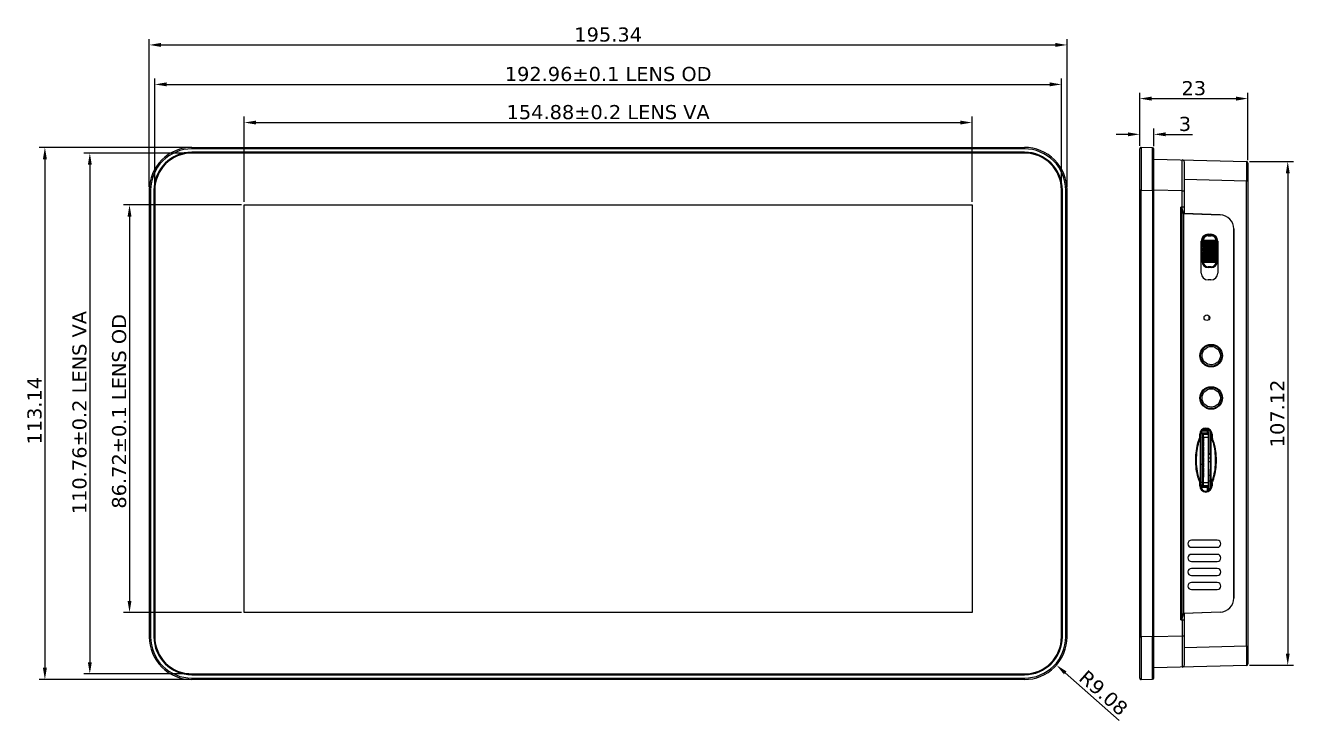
# Model space of a CAD drawing. Header units: millimetres. Extents: x 47 to 545, y 95 to 243.
# Drawn here: x 47.4 to 317.4, y 95.4 to 243.2 of the extents above; entities that cross this region are included whole.
import ezdxf

# ---------------------------------------------------------------- set-up
doc = ezdxf.new("R2010")
doc.units = ezdxf.units.MM
doc.header["$LTSCALE"] = 30.734
doc.header["$PDMODE"] = 3
doc.header["$PDSIZE"] = 0.3125
doc.layers.get('0').update_dxf_attribs({"linetype": 'CONTINUOUS'})
doc.layers.get('Defpoints').update_dxf_attribs({"linetype": 'CONTINUOUS'})
doc.layers.add('dim', color=6, linetype='CONTINUOUS', lineweight=9)
doc.styles.add('Verdana', font='verdana.ttf', dxfattribs={"height": 3})
doc.dimstyles.new('aaaaaaaa 3.0', dxfattribs={"dimtxt": 3, "dimasz": 2.5, "dimexe": 1.25, "dimexo": 0.625, "dimtad": 1, "dimzin": 9, "dimdsep": 46, "dimtxsty": 'Verdana', "dimcen": 0, "dimazin": 0, "dimtfac": 1, "dimtofl": 0, "dimtmove": 0, "dimatfit": 3, "dimfxl": 1, "dimlwd": 25, "dimlwe": 25, "dimarcsym": 0})

# ---------------------------------------------------------------- blocks, each defined once
blk = doc.blocks.new('*D11')
at = {"layer": 'Defpoints', "color": 0}
for p in [(267.95, 230.68), (74.99, 208.2), (267.95, 208.2)]:
    blk.add_point(p, dxfattribs=at)
at = {"layer": 'dim', "color": 0, "lineweight": 25}
for p, q in [((74.99, 208.82), (74.99, 231.93)), ((77.49, 230.68), (265.45, 230.68)), ((267.95, 208.83), (267.95, 231.93))]:
    blk.add_line(p, q, dxfattribs=at)
at = {"layer": 'dim', "color": 0}
for points in [[(77.49, 231.1), (77.49, 230.27), (74.99, 230.68)], [(265.45, 230.27), (265.45, 231.1), (267.95, 230.68)]]:
    blk.add_solid(points, dxfattribs=at)
at = {"layer": 'dim', "color": 0, "insert": (171.47, 232.87), "char_height": 3, "attachment_point": 5, "style": 'Verdana'}
blk.add_mtext('192.96%%p0.1 LENS OD', dxfattribs=at)
blk = doc.blocks.new('*D12')
at = {"layer": 'Defpoints', "color": 0}
for p in [(248.91, 222.57), (94.03, 205.08), (248.91, 205.08)]:
    blk.add_point(p, dxfattribs=at)
at = {"layer": 'dim', "color": 0, "lineweight": 25}
for p, q in [((94.03, 205.71), (94.03, 223.82)), ((96.53, 222.57), (246.41, 222.57)), ((248.91, 205.71), (248.91, 223.82))]:
    blk.add_line(p, q, dxfattribs=at)
at = {"layer": 'dim', "color": 0}
for points in [[(96.53, 222.98), (96.53, 222.15), (94.03, 222.57)], [(246.41, 222.15), (246.41, 222.98), (248.91, 222.57)]]:
    blk.add_solid(points, dxfattribs=at)
at = {"layer": 'dim', "color": 0, "insert": (171.47, 224.76), "char_height": 3, "attachment_point": 5, "style": 'Verdana'}
blk.add_mtext('154.88%%p0.2 LENS VA', dxfattribs=at)
blk = doc.blocks.new('*D19')
at = {"layer": 'Defpoints', "color": 0}
for p in [(94.03, 205.08), (69.61, 118.36), (94.03, 118.36)]:
    blk.add_point(p, dxfattribs=at)
at = {"layer": 'dim', "color": 0, "lineweight": 25}
for p, q in [((93.41, 205.08), (68.36, 205.08)), ((69.61, 202.58), (69.61, 120.86)), ((93.41, 118.36), (68.36, 118.36))]:
    blk.add_line(p, q, dxfattribs=at)
at = {"layer": 'dim', "color": 0}
for points in [[(70.03, 202.58), (69.2, 202.58), (69.61, 205.08)], [(69.2, 120.86), (70.03, 120.86), (69.61, 118.36)]]:
    blk.add_solid(points, dxfattribs=at)
at = {"layer": 'dim', "color": 0, "insert": (67.42, 161.16), "char_height": 3, "attachment_point": 5, "rotation": 90, "style": 'Verdana'}
blk.add_mtext('86.72%%p0.1 LENS OD', dxfattribs=at)
blk = doc.blocks.new('*D14')
at = {"layer": 'Defpoints', "color": 0}
for p in [(82.88, 217.27), (51.6, 104.13), (82.88, 104.13)]:
    blk.add_point(p, dxfattribs=at)
at = {"layer": 'dim', "color": 0, "lineweight": 25}
for p, q in [((82.25, 217.27), (50.35, 217.27)), ((51.6, 214.77), (51.6, 106.63)), ((82.25, 104.13), (50.35, 104.13))]:
    blk.add_line(p, q, dxfattribs=at)
at = {"layer": 'dim', "color": 0}
for points in [[(52.02, 214.77), (51.18, 214.77), (51.6, 217.27)], [(51.18, 106.63), (52.02, 106.63), (51.6, 104.13)]]:
    blk.add_solid(points, dxfattribs=at)
at = {"layer": 'dim', "color": 0, "insert": (49.41, 161.3), "char_height": 3, "attachment_point": 5, "rotation": 90, "style": 'Verdana'}
blk.add_mtext('113.14', dxfattribs=at)
blk = doc.blocks.new('*D15')
at = {"layer": 'Defpoints', "color": 0}
for p in [(82.87, 216.08), (61.16, 105.32), (82.87, 105.32)]:
    blk.add_point(p, dxfattribs=at)
at = {"layer": 'dim', "color": 0, "lineweight": 25}
for p, q in [((82.25, 216.08), (59.91, 216.08)), ((61.16, 213.58), (61.16, 107.82)), ((82.25, 105.32), (59.91, 105.32))]:
    blk.add_line(p, q, dxfattribs=at)
at = {"layer": 'dim', "color": 0}
for points in [[(61.58, 213.58), (60.75, 213.58), (61.16, 216.08)], [(60.75, 107.82), (61.58, 107.82), (61.16, 105.32)]]:
    blk.add_solid(points, dxfattribs=at)
at = {"layer": 'dim', "color": 0, "insert": (58.98, 160.89), "char_height": 3, "attachment_point": 5, "rotation": 90, "style": 'Verdana'}
blk.add_mtext('110.76%%p0.2 LENS VA', dxfattribs=at)
blk = doc.blocks.new('*D20')
at = {"layer": 'Defpoints', "color": 0}
for p in [(269.14, 239.07), (73.8, 208.2), (269.14, 208.2)]:
    blk.add_point(p, dxfattribs=at)
at = {"layer": 'dim', "color": 0, "lineweight": 25}
for p, q in [((73.8, 208.82), (73.8, 240.32)), ((269.14, 208.82), (269.14, 240.32)), ((76.3, 239.07), (266.64, 239.07))]:
    blk.add_line(p, q, dxfattribs=at)
at = {"layer": 'dim', "color": 0}
for points in [[(76.3, 239.49), (76.3, 238.66), (73.8, 239.07)], [(266.64, 238.66), (266.64, 239.49), (269.14, 239.07)]]:
    blk.add_solid(points, dxfattribs=at)
at = {"layer": 'dim', "color": 0, "insert": (171.47, 241.26), "char_height": 3, "attachment_point": 5, "style": 'Verdana'}
blk.add_mtext('195.34', dxfattribs=at)
blk = doc.blocks.new('*D21')
at = {"layer": 'Defpoints', "color": 0}
for p in [(307.61, 227.66), (284.61, 216.97), (307.61, 213.96)]:
    blk.add_point(p, dxfattribs=at)
at = {"layer": 'dim', "color": 0, "lineweight": 25}
for p, q in [((284.61, 217.6), (284.61, 228.91)), ((287.11, 227.66), (305.11, 227.66)), ((307.61, 214.59), (307.61, 228.91))]:
    blk.add_line(p, q, dxfattribs=at)
at = {"layer": 'dim', "color": 0}
for points in [[(287.11, 228.08), (287.11, 227.24), (284.61, 227.66)], [(305.11, 227.24), (305.11, 228.08), (307.61, 227.66)]]:
    blk.add_solid(points, dxfattribs=at)
at = {"layer": 'dim', "color": 0, "insert": (296.11, 229.85), "char_height": 3, "attachment_point": 5, "style": 'Verdana'}
blk.add_mtext('23', dxfattribs=at)
blk = doc.blocks.new('*D27')
at = {"layer": 'Defpoints', "color": 0}
for p in [(307.32, 214.26), (307.32, 107.15), (316.1, 107.15)]:
    blk.add_point(p, dxfattribs=at)
at = {"layer": 'dim', "color": 0, "lineweight": 25}
for p, q in [((307.94, 214.26), (317.35, 214.26)), ((316.1, 211.76), (316.1, 109.65)), ((307.94, 107.15), (317.35, 107.15))]:
    blk.add_line(p, q, dxfattribs=at)
at = {"layer": 'dim', "color": 0}
for points in [[(316.52, 211.76), (315.69, 211.76), (316.1, 214.26)], [(315.69, 109.65), (316.52, 109.65), (316.1, 107.15)]]:
    blk.add_solid(points, dxfattribs=at)
at = {"layer": 'dim', "color": 0, "insert": (313.92, 160.71), "char_height": 3, "attachment_point": 5, "rotation": 90, "style": 'Verdana'}
blk.add_mtext('107.12', dxfattribs=at)
blk = doc.blocks.new('*D28')
at = {"layer": 'Defpoints', "color": 0}
for p in [(287.61, 220.06), (284.61, 216.97), (287.61, 216.91)]:
    blk.add_point(p, dxfattribs=at)
at = {"layer": 'dim', "color": 0, "lineweight": 25}
for p, q in [((282.11, 220.06), (279.61, 220.06)), ((284.61, 217.6), (284.61, 221.31)), ((287.61, 217.53), (287.61, 221.31)), ((290.11, 220.06), (295.84, 220.06))]:
    blk.add_line(p, q, dxfattribs=at)
at = {"layer": 'dim', "color": 0}
for points in [[(282.11, 219.65), (282.11, 220.48), (284.61, 220.06)], [(290.11, 220.48), (290.11, 219.65), (287.61, 220.06)]]:
    blk.add_solid(points, dxfattribs=at)
at = {"layer": 'dim', "color": 0, "insert": (294.22, 222.25), "char_height": 3, "attachment_point": 5, "style": 'Verdana'}
blk.add_mtext('3', dxfattribs=at)
blk = doc.blocks.new('*D29')
at = {"layer": 'Defpoints', "color": 0}
for p in [(260.07, 113.2), (266.87, 107.2)]:
    blk.add_point(p, dxfattribs=at)
at = {"layer": 'dim', "color": 0, "lineweight": 25}
blk.add_line((280.25, 95.39), (268.75, 105.54), dxfattribs=at)
at = {"layer": 'dim', "color": 0}
blk.add_solid([(269.02, 105.86), (268.47, 105.23), (266.87, 107.2)], dxfattribs=at)
at = {"layer": 'dim', "color": 0, "insert": (276.89, 101.28), "char_height": 3, "attachment_point": 5, "rotation": 318.5657, "style": 'Verdana'}
blk.add_mtext('R9.08', dxfattribs=at)

msp = doc.modelspace()

# ---------------------------------------------------------------- linework, layer by layer
at = {"linetype": 'Continuous'}
for p, q in [((260.074, 216.26), (82.869, 216.26)), ((260.072, 216.08), (82.872, 216.08)), ((82.877, 217.272), (82.877, 216.972)), ((82.877, 217.272), (260.067, 217.272)), ((260.066, 216.972), (82.877, 216.972)), ((82.901, 216.228), (260.043, 216.228)), ((284.609, 104.428), (284.609, 216.972)), ((284.917, 217.272), (284.919, 217.044)), ((284.917, 217.272), (284.919, 216.994)), ((287.317, 217.209), (284.917, 217.272)), ((284.92, 216.119), (284.917, 208.195)), ((284.919, 217.044), (284.92, 216.26)), ((287.319, 216.981), (287.317, 217.209)), ((287.32, 216.31), (287.319, 216.981)), ((287.32, 214.78), (287.32, 216.31)), ((287.609, 104.491), (287.609, 216.909)), ((287.317, 208.132), (287.321, 214.816)), ((287.609, 214.78), (307.317, 214.264)), ((294.109, 203.231), (294.109, 214.123)), ((307.32, 213.312), (307.32, 213.208)), ((307.609, 213.964), (307.609, 107.436)), ((294.109, 210.531), (307.317, 210.185)), ((307.319, 210.928), (307.317, 210.185)), ((307.32, 213.208), (307.32, 212.989)), ((73.8, 208.195), (73.8, 113.205)), ((74.1, 208.195), (73.8, 208.195)), ((74.1, 208.195), (74.1, 113.206)), ((74.812, 208.202), (74.812, 113.198)), ((74.844, 113.229), (74.844, 208.171)), ((74.992, 208.2), (74.992, 113.2)), ((267.952, 113.2), (267.952, 208.2)), ((268.131, 113.198), (268.131, 208.202)), ((269.144, 208.195), (268.844, 208.195)), ((268.844, 113.205), (268.844, 208.195)), ((269.144, 113.205), (269.144, 208.195)), ((284.917, 208.195), (284.609, 208.195)), ((284.919, 113.205), (284.916, 208.195)), ((284.916, 208.195), (287.317, 208.132)), ((287.317, 208.132), (287.319, 113.268)), ((287.609, 208.132), (287.317, 208.132)), ((293.623, 208.045), (287.609, 208.202)), ((293.623, 208.045), (293.625, 209.616)), ((293.623, 204.591), (293.623, 208.045)), ((293.623, 208.045), (294.109, 208.045)), ((293.625, 209.616), (293.626, 209.878)), ((293.626, 210.075), (293.626, 210.213)), ((293.626, 209.878), (293.626, 210.075)), ((307.317, 111.215), (307.317, 210.185)), ((307.317, 210.185), (307.609, 210.185)), ((94.032, 118.36), (94.032, 205.08)), ((94.032, 205.08), (248.912, 205.08)), ((248.912, 205.08), (248.912, 118.36)), ((293.369, 116.809), (293.369, 204.591)), ((293.369, 204.591), (293.623, 204.591)), ((293.564, 204.584), (293.564, 116.816)), ((293.902, 203.232), (293.564, 204.584)), ((293.904, 203.224), (293.902, 203.226)), ((293.902, 203.226), (301.72, 202.951)), ((293.905, 203.218), (293.904, 203.224)), ((294.035, 203.218), (293.904, 203.224)), ((293.905, 203.218), (293.905, 118.183)), ((294.035, 203.218), (293.905, 203.218)), ((301.719, 202.949), (294.035, 203.218)), ((301.72, 202.951), (301.719, 202.949)), ((304.615, 199.952), (304.614, 199.951)), ((304.614, 121.449), (304.614, 199.951)), ((304.615, 199.952), (304.615, 121.448)), ((297.709, 190.55), (297.709, 197.35)), ((297.939, 197.4), (297.879, 197.374)), ((297.879, 193.02), (297.879, 197.4)), ((297.879, 197.4), (297.939, 197.4)), ((297.879, 197.362), (301.079, 197.362)), ((301.079, 197.21), (297.879, 197.21)), ((301.079, 197.058), (297.879, 197.058)), ((297.879, 197.046), (297.958, 197.012)), ((297.958, 197.408), (297.939, 197.4)), ((301.001, 197.408), (297.958, 197.408)), ((298.096, 197.592), (300.863, 197.592)), ((299.159, 198.8), (299.759, 198.8)), ((299.179, 198.5), (299.179, 198.7)), ((299.179, 198.7), (299.779, 198.7)), ((299.179, 198.5), (299.779, 198.5)), ((299.779, 198.7), (299.779, 198.5)), ((301.019, 197.4), (301.001, 197.408)), ((301.079, 197.046), (301.001, 197.012)), ((301.019, 197.4), (301.079, 197.4)), ((301.019, 197.4), (301.079, 197.374)), ((301.079, 193.02), (301.079, 197.4)), ((301.209, 197.35), (301.209, 190.55)), ((297.879, 196.574), (297.958, 196.608)), ((297.879, 196.562), (301.079, 196.562)), ((301.079, 196.41), (297.879, 196.41)), ((301.079, 196.258), (297.879, 196.258)), ((297.879, 196.246), (297.958, 196.212)), ((297.879, 195.774), (297.958, 195.808)), ((297.879, 195.762), (301.079, 195.762)), ((301.079, 195.61), (297.879, 195.61)), ((301.079, 195.458), (297.879, 195.458)), ((297.879, 195.446), (297.958, 195.412)), ((297.879, 194.974), (297.958, 195.008)), ((297.879, 194.962), (301.079, 194.962)), ((301.079, 194.81), (297.879, 194.81)), ((301.079, 194.658), (297.879, 194.658)), ((297.879, 194.646), (297.958, 194.612)), ((297.958, 197.012), (301.001, 197.012)), ((301.001, 196.608), (297.958, 196.608)), ((297.958, 196.212), (301.001, 196.212)), ((301.001, 195.808), (297.958, 195.808)), ((297.958, 195.412), (301.001, 195.412)), ((301.001, 195.008), (297.958, 195.008)), ((297.958, 194.612), (301.001, 194.612)), ((298.079, 196.792), (298.079, 196.828)), ((300.879, 196.828), (298.079, 196.828)), ((298.079, 196.792), (300.879, 196.792)), ((298.079, 195.992), (298.079, 196.028)), ((300.879, 196.028), (298.079, 196.028)), ((298.079, 195.992), (300.879, 195.992)), ((298.079, 195.192), (298.079, 195.228)), ((300.879, 195.228), (298.079, 195.228)), ((298.079, 195.192), (300.879, 195.192)), ((298.079, 194.392), (298.079, 194.428)), ((300.879, 194.428), (298.079, 194.428)), ((298.079, 194.392), (300.879, 194.392)), ((300.879, 196.828), (300.879, 196.792)), ((300.879, 196.028), (300.879, 195.992)), ((300.879, 195.228), (300.879, 195.192)), ((300.879, 194.428), (300.879, 194.392)), ((301.079, 196.574), (301.001, 196.608)), ((301.079, 196.246), (301.001, 196.212)), ((301.079, 195.774), (301.001, 195.808)), ((301.079, 195.446), (301.001, 195.412)), ((301.079, 194.974), (301.001, 195.008)), ((301.079, 194.646), (301.001, 194.612)), ((297.879, 194.174), (297.958, 194.208)), ((297.879, 194.162), (301.079, 194.162)), ((301.079, 194.01), (297.879, 194.01)), ((301.079, 193.858), (297.879, 193.858)), ((297.879, 193.846), (297.958, 193.812)), ((297.879, 193.374), (297.958, 193.408)), ((297.879, 193.362), (301.079, 193.362)), ((301.079, 193.21), (297.879, 193.21)), ((301.079, 193.058), (297.879, 193.058)), ((297.939, 193.02), (297.879, 193.046)), ((297.939, 193.02), (297.879, 193.02)), ((297.939, 193.02), (297.958, 193.012)), ((301.001, 194.208), (297.958, 194.208)), ((297.958, 193.812), (301.001, 193.812)), ((301.001, 193.408), (297.958, 193.408)), ((297.958, 193.012), (301.001, 193.012)), ((298.079, 193.592), (298.079, 193.628)), ((300.879, 193.628), (298.079, 193.628)), ((298.079, 193.592), (300.879, 193.592)), ((300.863, 192.828), (298.096, 192.828)), ((299.179, 191.72), (299.179, 191.92)), ((299.779, 191.92), (299.179, 191.92)), ((299.779, 191.72), (299.179, 191.72)), ((299.779, 191.92), (299.779, 191.72)), ((300.879, 193.628), (300.879, 193.592)), ((301.079, 194.174), (301.001, 194.208)), ((301.079, 193.846), (301.001, 193.812)), ((301.079, 193.374), (301.001, 193.408)), ((301.001, 193.012), (301.019, 193.02)), ((301.019, 193.02), (301.079, 193.046)), ((301.079, 193.02), (301.019, 193.02)), ((299.759, 189.1), (299.159, 189.1)), ((299.309, 181.474), (299.309, 180.675)), ((297.884, 157.03), (298.809, 157.03)), ((298.859, 157.05), (297.9, 157.05)), ((297.909, 156.6), (299.009, 156.6)), ((298.109, 156.4), (297.909, 156.6)), ((297.909, 145.05), (297.909, 156.6)), ((297.924, 157.08), (298.859, 157.08)), ((298.077, 157.2), (298.859, 157.2)), ((298.251, 157.05), (298.309, 157.03)), ((298.309, 157.03), (298.309, 157.05)), ((298.359, 157.049), (298.359, 157.04)), ((298.359, 157.04), (298.362, 157.03)), ((298.759, 157.04), (298.757, 157.03)), ((298.759, 157.04), (298.759, 157.049)), ((298.809, 157.2), (298.809, 157.372)), ((298.809, 157.03), (298.809, 157.05)), ((298.809, 157.03), (299.009, 156.83)), ((298.859, 157.05), (298.859, 157.08)), ((299.039, 156.9), (299.009, 156.9)), ((299.009, 156.3), (299.009, 156.9)), ((299.039, 156.3), (299.039, 156.9)), ((299.109, 157.288), (299.109, 157.063)), ((299.159, 156.9), (299.159, 156.3)), ((299.509, 157), (299.509, 152.173)), ((299.628, 156.851), (299.609, 156.851)), ((299.609, 156.851), (299.609, 144.726)), ((297.359, 156.275), (297.559, 156.275)), ((297.359, 155.612), (297.359, 156.275)), ((297.437, 155.597), (297.359, 155.612)), ((297.502, 155.584), (297.437, 155.597)), ((297.559, 145.325), (297.559, 156.275)), ((298.109, 156.4), (299.009, 156.4)), ((298.109, 145.25), (298.109, 156.4)), ((298.109, 156.1), (298.159, 156.1)), ((298.109, 155.6), (298.139, 155.6)), ((298.139, 155.45), (298.109, 155.45)), ((298.109, 155.37), (298.139, 155.37)), ((298.109, 155.23), (298.139, 155.23)), ((298.109, 155.15), (298.139, 155.15)), ((298.109, 155), (298.139, 155)), ((298.139, 154.5), (298.109, 154.5)), ((298.139, 154.35), (298.109, 154.35)), ((298.109, 154.27), (298.139, 154.27)), ((298.109, 154.13), (298.139, 154.13)), ((298.109, 154.05), (298.139, 154.05)), ((298.109, 153.9), (298.139, 153.9)), ((298.139, 155.75), (298.159, 155.75)), ((298.139, 155.75), (298.139, 154.85)), ((298.139, 154.85), (298.159, 154.85)), ((298.139, 154.65), (298.159, 154.65)), ((298.139, 154.65), (298.139, 153.75)), ((298.159, 156.3), (299.209, 156.3)), ((298.159, 145.3), (298.159, 156.3)), ((299.209, 155.6), (298.159, 155.6)), ((298.209, 156.4), (298.209, 156.3)), ((298.514, 156.4), (298.568, 156.3)), ((298.586, 156.4), (298.641, 156.3)), ((298.709, 156.3), (298.709, 156.4)), ((299.209, 145.3), (299.209, 156.3)), ((300.009, 156.275), (299.809, 156.275)), ((299.809, 145.325), (299.809, 156.275)), ((299.867, 155.584), (299.932, 155.597)), ((299.932, 155.597), (300.009, 155.612)), ((300.009, 156.275), (300.009, 155.612)), ((298.109, 153.4), (298.139, 153.4)), ((298.109, 153.263), (298.139, 153.255)), ((298.139, 153.25), (298.109, 153.25)), ((298.109, 153.17), (298.139, 153.17)), ((298.139, 153.03), (298.109, 153.03)), ((298.109, 152.95), (298.139, 152.95)), ((298.139, 152.945), (298.109, 152.937)), ((298.109, 152.8), (298.139, 152.8)), ((298.109, 152.3), (298.139, 152.3)), ((298.139, 152.15), (298.109, 152.15)), ((298.109, 152.07), (298.139, 152.07)), ((298.139, 151.93), (298.109, 151.93)), ((298.109, 151.85), (298.139, 151.85)), ((298.109, 151.7), (298.139, 151.7)), ((298.109, 151.2), (298.139, 151.2)), ((298.139, 153.75), (298.159, 153.75)), ((298.139, 153.55), (298.159, 153.55)), ((298.139, 153.55), (298.139, 152.65)), ((298.139, 152.65), (298.159, 152.65)), ((298.139, 152.45), (298.159, 152.45)), ((298.139, 152.45), (298.139, 151.55)), ((298.139, 151.55), (298.159, 151.55)), ((298.139, 151.35), (298.159, 151.35)), ((298.139, 151.35), (298.139, 150.45)), ((299.209, 152.173), (299.609, 152.173)), ((299.209, 152.084), (299.609, 152.084)), ((299.609, 151.2), (299.209, 151.2)), ((299.309, 152.084), (299.309, 152.173)), ((297.559, 149.9), (298.109, 149.9)), ((298.139, 151.055), (298.109, 151.063)), ((298.139, 151.05), (298.109, 151.05)), ((298.109, 150.97), (298.139, 150.97)), ((298.109, 150.83), (298.139, 150.83)), ((298.109, 150.75), (298.139, 150.75)), ((298.139, 150.745), (298.109, 150.737)), ((298.109, 150.6), (298.139, 150.6)), ((298.109, 150.1), (298.139, 150.1)), ((298.139, 149.95), (298.109, 149.95)), ((298.109, 149.87), (298.139, 149.87)), ((298.109, 149.73), (298.139, 149.73)), ((298.109, 149.65), (298.139, 149.65)), ((298.109, 149.5), (298.139, 149.5)), ((298.109, 149), (298.139, 149)), ((298.139, 148.85), (298.109, 148.85)), ((298.109, 148.77), (298.139, 148.77)), ((298.139, 148.63), (298.109, 148.63)), ((298.109, 148.55), (298.139, 148.55)), ((298.139, 150.45), (298.159, 150.45)), ((298.139, 150.25), (298.159, 150.25)), ((298.139, 150.25), (298.139, 149.35)), ((298.139, 149.35), (298.159, 149.35)), ((298.139, 149.15), (298.159, 149.15)), ((298.139, 149.15), (298.139, 148.25)), ((299.209, 150.463), (299.609, 150.461)), ((299.209, 150.463), (299.609, 150.461)), ((299.209, 148.86), (299.309, 148.86)), ((299.309, 148.56), (299.209, 148.56)), ((299.309, 144.409), (299.309, 148.86)), ((297.437, 146.003), (297.359, 145.988)), ((297.359, 145.325), (297.359, 145.988)), ((297.502, 146.016), (297.437, 146.003)), ((297.559, 146.063), (297.909, 146.063)), ((297.909, 146.063), (298.109, 145.94)), ((298.109, 148.4), (298.139, 148.4)), ((298.109, 147.9), (298.139, 147.9)), ((298.139, 147.75), (298.109, 147.75)), ((298.109, 147.67), (298.139, 147.67)), ((298.139, 147.53), (298.109, 147.53)), ((298.109, 147.45), (298.139, 147.45)), ((298.109, 147.3), (298.139, 147.3)), ((298.159, 146.55), (298.109, 146.55)), ((298.109, 146.25), (298.159, 146.25)), ((298.159, 146.05), (298.109, 146.05)), ((298.139, 148.25), (298.159, 148.25)), ((298.139, 148.05), (298.159, 148.05)), ((298.139, 148.05), (298.139, 147.15)), ((298.139, 147.15), (298.159, 147.15)), ((298.159, 146), (299.209, 146)), ((299.209, 148.36), (299.309, 148.36)), ((299.309, 147.55), (299.609, 147.55)), ((299.867, 146.016), (299.932, 146.003)), ((299.932, 146.003), (300.009, 145.988)), ((300.009, 145.988), (300.009, 145.325)), ((297.359, 145.325), (297.559, 145.325)), ((298.109, 145.449), (297.559, 145.449)), ((297.909, 145.05), (298.109, 145.25)), ((297.909, 145.05), (299.009, 145.05)), ((298.159, 145.75), (298.109, 145.75)), ((298.109, 145.35), (298.159, 145.35)), ((298.109, 145.25), (299.009, 145.25)), ((299.209, 145.3), (298.159, 145.3)), ((298.959, 145.3), (298.959, 145.25)), ((299.009, 144.264), (299.009, 145.3)), ((299.039, 144.55), (299.039, 145.3)), ((299.039, 144.55), (299.159, 144.55)), ((299.159, 144.336), (299.159, 145.3)), ((300.009, 145.325), (299.809, 145.325)), ((301.109, 133.75), (295.609, 133.75)), ((295.609, 132.25), (301.109, 132.25)), ((301.109, 130.75), (295.609, 130.75)), ((295.609, 129.25), (301.109, 129.25)), ((301.109, 127.75), (295.609, 127.75)), ((295.609, 126.25), (301.109, 126.25)), ((301.109, 124.75), (295.609, 124.75)), ((295.609, 123.25), (301.109, 123.25)), ((304.614, 121.449), (304.615, 121.448)), ((248.912, 118.36), (94.032, 118.36)), ((293.623, 116.809), (293.369, 116.809)), ((293.564, 116.816), (293.902, 118.168)), ((293.623, 116.809), (293.623, 113.355)), ((301.72, 118.449), (293.902, 118.174)), ((293.904, 118.177), (293.902, 118.174)), ((294.035, 118.183), (293.904, 118.177)), ((293.904, 118.177), (293.905, 118.183)), ((293.905, 118.183), (294.035, 118.183)), ((301.719, 118.451), (294.035, 118.183)), ((294.109, 107.277), (294.109, 118.169)), ((301.719, 118.451), (301.72, 118.449)), ((73.8, 113.205), (74.1, 113.205)), ((268.844, 113.205), (269.144, 113.205)), ((284.609, 113.205), (284.917, 113.205)), ((284.917, 113.205), (284.92, 105.281)), ((287.319, 113.268), (284.919, 113.205)), ((287.317, 113.268), (287.609, 113.268)), ((287.321, 106.584), (287.317, 113.268)), ((293.623, 113.355), (287.609, 113.198)), ((294.109, 113.355), (293.623, 113.355)), ((293.623, 113.355), (293.625, 111.792)), ((293.625, 111.792), (293.626, 111.517)), ((293.626, 111.517), (293.626, 111.322)), ((293.626, 111.322), (293.626, 111.211)), ((307.317, 111.215), (294.109, 110.869)), ((307.317, 111.215), (307.609, 111.215)), ((307.317, 111.215), (307.319, 110.471)), ((307.32, 108.411), (307.32, 108.087)), ((82.872, 105.32), (260.072, 105.32)), ((284.92, 106.107), (284.92, 105.027)), ((287.32, 105.089), (287.321, 106.584)), ((287.32, 105.089), (287.32, 106.17)), ((307.317, 107.136), (287.609, 106.62)), ((82.869, 105.14), (260.074, 105.14)), ((82.877, 104.428), (82.877, 104.128)), ((82.877, 104.428), (260.067, 104.428)), ((260.067, 104.128), (82.877, 104.128)), ((260.043, 105.172), (82.901, 105.172)), ((260.067, 104.128), (260.067, 104.428)), ((284.919, 104.356), (284.917, 104.128)), ((284.917, 104.128), (287.317, 104.191)), ((284.92, 105.027), (284.919, 104.356)), ((287.317, 104.191), (287.319, 104.47)), ((287.317, 104.191), (287.319, 104.419)), ((287.319, 104.47), (287.32, 105.089)), ((287.319, 104.419), (287.32, 105.089))]:
    msp.add_line(p, q, dxfattribs=at)
for points in [[(284.92, 216.279), (284.92, 215.291), (284.92, 213.855), (284.92, 212.135), (284.919, 210.216), (284.917, 208.195)], [(287.317, 208.132), (287.319, 210.153), (287.32, 212.072), (287.32, 213.792), (287.32, 214.78)], [(284.917, 113.205), (284.919, 111.184), (284.92, 109.265), (284.92, 107.544), (284.92, 106.107)], [(287.32, 106.17), (287.32, 107.607), (287.32, 109.328), (287.319, 111.247), (287.317, 113.268)]]:
    msp.add_lwpolyline(points, dxfattribs=at)
for centre, radius in [((298.889, 181.075), 0.6), ((299.809, 173), 2.4), ((299.809, 173), 2.25), ((299.809, 173), 1.95), ((299.809, 164), 2.4), ((299.809, 164), 2.25), ((299.809, 164), 1.95)]:
    msp.add_circle(centre, radius, dxfattribs=at)
for centre, radius, start, end in [((82.876, 208.196), 9.076, 89.99449, 180.00553), ((82.876, 208.196), 8.776, 89.99041, 180.00866), ((82.872, 208.2), 7.88, 90, 180), ((260.068, 208.196), 8.776, 359.98887, 90.01453), ((260.068, 208.196), 9.076, 359.99453, 90.00547), ((260.072, 208.2), 7.88, 0, 90), ((284.909, 216.972), 0.3, 88.5, 180.00291), ((287.309, 216.909), 0.3, 0, 88.5), ((293.609, 214.123), 0.5, 0, 88.5), ((307.309, 213.964), 0.3, 0, 88.5), ((299.159, 197.35), 1.45, 90, 180), ((299.179, 197.4), 1.3, 90, 180), ((299.179, 197.4), 1.1, 90, 169.95418), ((299.759, 197.35), 1.45, 0, 90), ((299.779, 197.4), 1.3, 0, 90), ((299.779, 197.4), 1.1, 10.04582, 90), ((299.179, 193.02), 1.3, 180, 270), ((299.179, 193.02), 1.1, 190.04582, 270), ((299.779, 193.02), 1.3, 270, 0), ((299.779, 193.02), 1.1, 270, 349.95418), ((299.159, 190.55), 1.45, 180, 270), ((299.759, 190.55), 1.45, 270, 0), ((298.684, 156.275), 1.325, 0, 180), ((298.684, 156.275), 1.125, 0, 180), ((298.859, 156.9), 0.3, 0, 90), ((298.859, 156.9), 0.18, 360, 90), ((298.859, 156.9), 0.15, 0, 90), ((307.592, 151.772), 10.787, 160.44847, 164.47481), ((305.309, 152.443), 8.558, 158.27002, 159.55547), ((306.042, 152.312), 9.146, 159.03619, 160.38501), ((291.116, 152.234), 9.371, 18.90254, 20.95032), ((289.424, 151.663), 11.156, 14.95051, 18.86044), ((291.813, 152.348), 8.823, 19.50743, 21.71265), ((290.105, 151.753), 10.631, 15.31241, 19.45887), ((307.263, 149.847), 10.631, 195.31447, 199.45961), ((307.945, 149.937), 11.157, 194.95257, 198.86114), ((305.549, 149.25), 8.815, 199.50753, 201.71367), ((306.245, 149.363), 9.362, 198.90253, 200.95119), ((299.809, 144.55), 1.8, 96.38968, 106.13407), ((291.325, 149.289), 9.148, 339.03634, 340.38475), ((289.777, 149.827), 10.787, 340.4483, 344.47403), ((292.058, 149.157), 8.559, 338.27017, 339.55546), ((298.684, 145.325), 1.325, 180, 0), ((298.684, 145.325), 1.125, 180, 0), ((295.609, 133), 0.75, 90, 270), ((301.109, 133), 0.75, 270, 90), ((295.609, 130), 0.75, 90, 270), ((301.109, 130), 0.75, 270, 90), ((295.609, 127), 0.75, 90, 270), ((301.109, 127), 0.75, 270, 90), ((295.609, 124), 0.75, 90, 270), ((301.109, 124), 0.75, 270, 90), ((82.876, 113.204), 9.076, 179.99447, 270.00551), ((82.876, 113.204), 8.776, 179.99035, 270.0086), ((82.872, 113.2), 7.88, 180, 270), ((260.068, 113.204), 9.076, 269.99453, 0.00547), ((260.068, 113.204), 8.776, 269.9929, 0.00846), ((260.072, 113.2), 7.88, 270, 0), ((293.609, 107.277), 0.5, 271.5, 0), ((307.309, 107.436), 0.3, 271.5, 0), ((284.909, 104.428), 0.3, 180.00927, 271.49655), ((287.309, 104.491), 0.3, 271.50297, 359.98935)]:
    msp.add_arc(centre, radius, start, end, dxfattribs=at)
for centre, major_axis, ratio, start_param, end_param in [((82.875, 208.197), (-5.703, 5.703), 0.999315, -0.7850555, 0.7850555), ((82.906, 208.166), (5.703, -5.703), 0.999315, 2.3565371, 3.9212888), ((260.037, 208.166), (5.703, 5.703), 0.999315, -0.7850555, 0.7850555), ((260.069, 208.197), (5.703, 5.703), 0.999315, -0.7850555, 0.7850555), ((82.906, 208.166), (-5.703, 5.703), 0.999315, 0.7796962, 0.7850555), ((293.364, 204.584), (0.2, 0), 0.0349208, 0.0087266, 1.5446164), ((293.609, 204.573), (0.5, 0), 0.0349208, 0, 1.5446164), ((301.614, 199.951), (2.158, 2.084), 0.9999264, -0.7679081, 0.7679081), ((301.615, 199.953), (-0.854, 2.876), 0.9997304, -1.8594196, -0.3236034), ((297.879, 196.828), (0.2, 0), 1, 0, 1.1659045), ((297.879, 196.792), (0.2, 0), 1, -1.1659045, 0), ((297.879, 196.028), (0.2, 0), 1, 0, 1.1659045), ((297.879, 195.992), (0.2, 0), 1, -1.1659045, 0), ((297.879, 195.228), (0.2, 0), 1, 0, 1.1659045), ((297.879, 195.192), (0.2, 0), 1, -1.1659045, 0), ((297.879, 194.428), (0.2, 0), 1, 0, 1.1659045), ((297.879, 194.392), (0.2, 0), 1, -1.1659045, 0), ((301.079, 196.828), (0.2, 0), 1, 1.9756881, 3.1415927), ((301.079, 196.792), (0.2, 0), 1, -3.1415927, -1.9756881), ((301.079, 196.028), (0.2, 0), 1, 1.9756881, 3.1415927), ((301.079, 195.992), (0.2, 0), 1, -3.1415927, -1.9756881), ((301.079, 195.228), (0.2, 0), 1, 1.9756881, 3.1415927), ((301.079, 195.192), (0.2, 0), 1, -3.1415927, -1.9756881), ((301.079, 194.428), (0.2, 0), 1, 1.9756881, 3.1415927), ((301.079, 194.392), (0.2, 0), 1, -3.1415927, -1.9756881), ((297.879, 193.628), (0.2, 0), 1, 0, 1.1659045), ((297.879, 193.592), (0.2, 0), 1, -1.1659045, 0), ((301.079, 193.628), (0.2, 0), 1, 1.9756881, 3.1415927), ((301.079, 193.592), (0.2, 0), 1, -3.1415927, -1.9756881), ((299.039, 144.4), (0, 0.15), 1, 0, 0.2013579), ((301.614, 121.449), (-2.158, 2.084), 0.9999264, 2.3736846, 3.9095008), ((301.615, 121.448), (0.854, 2.876), 0.9997304, -2.8179892, -1.282173), ((293.364, 116.816), (0.2, 0), 0.0349208, -1.5446164, -0.0087266), ((293.609, 116.827), (0.5, 0), 0.0349208, 4.7385689, 6.2831853), ((82.875, 113.203), (-5.703, -5.703), 0.999315, -0.7850555, 0.7850555), ((82.906, 113.235), (5.703, 5.703), 0.999315, -3.9266482, -2.3565371), ((260.037, 113.235), (5.703, -5.703), 0.999315, -0.7850555, 0.7850555), ((260.069, 113.203), (5.703, -5.703), 0.999315, -0.7850555, 0.7850555)]:
    msp.add_ellipse(centre, major_axis=major_axis, ratio=ratio, start_param=start_param, end_param=end_param, dxfattribs=at)
for points, knots in [([(260.067, 217.272), (260.062, 217.3), (260.072, 217.073), (260.066, 217.044), (260.066, 216.972)], [0, 0, 0, 0, 0.2833561, 1, 1, 1, 1]), ([(293.626, 210.213), (293.626, 210.523), (293.627, 211.118), (293.628, 211.967), (293.628, 212.722), (293.628, 213.285), (293.627, 213.675), (293.627, 213.919), (293.626, 214.127), (293.626, 214.299), (293.625, 214.434), (293.625, 214.524), (293.623, 214.575), (293.625, 214.601), (293.621, 214.612), (293.624, 214.623), (293.623, 214.623)], [0, 0, 0, 0, 0.2108243, 0.4048718, 0.5775468, 0.7247333, 0.7876641, 0.8429762, 0.8903452, 0.9294931, 0.9601896, 0.982251, 0.9899978, 0.9955429, 0.9988787, 1, 1, 1, 1]), ([(307.317, 214.264), (307.319, 214.264), (307.316, 214.256), (307.319, 214.247), (307.318, 214.226), (307.319, 214.186), (307.319, 214.115), (307.32, 214.009), (307.32, 213.874), (307.32, 213.638), (307.32, 213.448), (307.32, 213.312)], [0, 0, 0, 0, 0.0040957, 0.016293, 0.0365686, 0.0648919, 0.14553, 0.25759, 0.400219, 0.5724571, 1, 1, 1, 1]), ([(307.32, 212.989), (307.32, 212.838), (307.32, 212.151), (307.319, 211.464), (307.319, 210.928)], [0, 0, 0, 0, 0.219956, 1, 1, 1, 1]), ([(298.096, 197.592), (298.092, 197.57), (298.079, 197.528), (298.047, 197.474), (298.006, 197.434), (297.974, 197.415), (297.958, 197.408)], [0, 0, 0, 0, 0.2823278, 0.5442788, 0.78168, 1, 1, 1, 1]), ([(301.001, 197.408), (300.985, 197.415), (300.953, 197.434), (300.912, 197.474), (300.88, 197.528), (300.866, 197.57), (300.863, 197.592)], [0, 0, 0, 0, 0.2183229, 0.4557257, 0.7176759, 1, 1, 1, 1]), ([(297.958, 193.012), (297.974, 193.005), (298.006, 192.987), (298.047, 192.946), (298.079, 192.892), (298.092, 192.85), (298.096, 192.828)], [0, 0, 0, 0, 0.2183229, 0.4557257, 0.7176759, 1, 1, 1, 1]), ([(300.863, 192.828), (300.866, 192.85), (300.88, 192.892), (300.912, 192.946), (300.953, 192.987), (300.985, 193.005), (301.001, 193.012)], [0, 0, 0, 0, 0.2823278, 0.5442788, 0.78168, 1, 1, 1, 1]), ([(297.01, 147.04), (296.669, 148.278), (296.367, 150.861), (296.689, 153.443), (297.043, 154.677)], [0, 0, 0, 0, 0.5000173, 1, 1, 1, 1]), ([(297.166, 147.058), (296.835, 148.292), (296.537, 150.862), (296.855, 153.429), (297.199, 154.66)], [0, 0, 0, 0, 0.5000157, 1, 1, 1, 1]), ([(297.559, 155.329), (297.559, 155.377), (297.556, 155.45), (297.542, 155.533), (297.521, 155.581), (297.502, 155.584)], [0, 0, 0, 0, 0.5327422, 0.7848037, 1, 1, 1, 1]), ([(299.867, 155.584), (299.848, 155.581), (299.826, 155.533), (299.813, 155.45), (299.809, 155.377), (299.809, 155.329)], [0, 0, 0, 0, 0.215196, 0.4672577, 1, 1, 1, 1]), ([(300.203, 154.541), (300.534, 153.307), (300.832, 150.738), (300.514, 148.17), (300.17, 146.94)], [0, 0, 0, 0, 0.5000157, 1, 1, 1, 1]), ([(300.359, 154.56), (300.699, 153.322), (301.002, 150.739), (300.68, 148.157), (300.326, 146.923)], [0, 0, 0, 0, 0.5000173, 1, 1, 1, 1]), ([(297.502, 146.016), (297.521, 146.019), (297.542, 146.067), (297.556, 146.15), (297.559, 146.223), (297.559, 146.271)], [0, 0, 0, 0, 0.2151961, 0.4672577, 1, 1, 1, 1]), ([(299.809, 146.271), (299.809, 146.223), (299.813, 146.15), (299.826, 146.067), (299.848, 146.019), (299.867, 146.016)], [0, 0, 0, 0, 0.5327423, 0.7848039, 1, 1, 1, 1]), ([(293.626, 111.211), (293.626, 110.9), (293.627, 110.302), (293.628, 109.449), (293.628, 108.689), (293.628, 108.123), (293.627, 107.731), (293.627, 107.486), (293.626, 107.276), (293.626, 107.103), (293.625, 106.967), (293.625, 106.877), (293.623, 106.826), (293.625, 106.799), (293.621, 106.788), (293.624, 106.778), (293.623, 106.778)], [0, 0, 0, 0, 0.2105552, 0.4045265, 0.5772305, 0.724503, 0.7874687, 0.8428247, 0.8902323, 0.9294135, 0.9601441, 0.9822204, 0.9899769, 0.9955318, 0.9988753, 1, 1, 1, 1]), ([(307.32, 108.087), (307.32, 107.951), (307.32, 107.761), (307.32, 107.526), (307.32, 107.391), (307.319, 107.285), (307.319, 107.214), (307.318, 107.174), (307.319, 107.153), (307.316, 107.144), (307.319, 107.136), (307.317, 107.136)], [0, 0, 0, 0, 0.4275604, 0.5997969, 0.7424219, 0.8544771, 0.9351108, 0.9634329, 0.9837077, 0.9959046, 1, 1, 1, 1]), ([(307.319, 110.471), (307.319, 110.283), (307.32, 109.596), (307.32, 108.909), (307.32, 108.411)], [0, 0, 0, 0, 0.2748306, 1, 1, 1, 1])]:
    msp.add_open_spline(points, degree=3, knots=knots, dxfattribs=at)
for points in [[(297.043, 154.677), (297.116, 154.932), (297.198, 155.184), (297.29, 155.433)], [(300.326, 146.923), (300.253, 146.668), (300.171, 146.416), (300.078, 146.167)]]:
    msp.add_open_spline(points, degree=3, dxfattribs=at)

# ---------------------------------------------------------------- dimensions: what is measured, and where the dimension line sits
at = {"layer": 'dim'}
for base, p1, p2, picture, middle in [((269.144, 239.073), (73.8, 208.195), (269.144, 208.196), '*D20', (171.472, 239.073)), ((307.609, 227.66), (284.609, 216.972), (307.609, 213.964), '*D21', (296.109, 227.66))]:
    dim = msp.add_linear_dim(base=base, p1=p1, p2=p2, dimstyle='aaaaaaaa 3.0', dxfattribs=at)
    dim.commit()
    dim.dimension.update_dxf_attribs({"geometry": picture, "text_midpoint": middle, "dimtype": 160})
dim = msp.add_linear_dim(base=(267.952, 230.684), p1=(74.992, 208.195), p2=(267.952, 208.2), text='<>%%p0.1 LENS OD', dimstyle='aaaaaaaa 3.0', dxfattribs=at)
dim.commit()
dim.dimension.update_dxf_attribs({"geometry": '*D11', "text_midpoint": (171.472, 230.684), "dimtype": 160})
dim = msp.add_linear_dim(base=(248.912, 222.566), p1=(94.032, 205.08), p2=(248.912, 205.08), text='<>%%p0.2 LENS VA', dimstyle='aaaaaaaa 3.0', dxfattribs=at)
dim.commit()
dim.dimension.update_dxf_attribs({"geometry": '*D12', "text_midpoint": (171.472, 224.759)})
dim = msp.add_linear_dim(base=(287.609, 220.062), p1=(284.609, 216.972), p2=(287.609, 216.909), dimstyle='aaaaaaaa 3.0', dxfattribs=at)
dim.commit()
dim.dimension.update_dxf_attribs({"geometry": '*D28', "text_midpoint": (294.223, 222.25)})
dim = msp.add_linear_dim(base=(51.6, 104.128), p1=(82.877, 217.272), p2=(82.876, 104.128), angle=90, dimstyle='aaaaaaaa 3.0', dxfattribs=at)
dim.commit()
dim.dimension.update_dxf_attribs({"geometry": '*D14', "text_midpoint": (51.6, 161.299), "dimtype": 160})
for base, p1, p2, text, picture, middle in [((61.163, 105.32), (82.872, 216.08), (82.872, 105.32), '<>%%p0.2 LENS VA', '*D15', (61.163, 160.892)), ((69.612, 118.36), (94.032, 205.08), (94.032, 118.36), '<>%%p0.1 LENS OD', '*D19', (69.612, 161.163))]:
    dim = msp.add_linear_dim(base=base, p1=p1, p2=p2, angle=90, text=text, dimstyle='aaaaaaaa 3.0', dxfattribs=at)
    dim.commit()
    dim.dimension.update_dxf_attribs({"geometry": picture, "text_midpoint": middle, "dimtype": 160})
dim = msp.add_linear_dim(base=(316.105, 107.148), p1=(307.317, 214.264), p2=(307.317, 107.148), angle=90, dimstyle='aaaaaaaa 3.0', dxfattribs=at)
dim.commit()
dim.dimension.update_dxf_attribs({"geometry": '*D27', "text_midpoint": (313.917, 160.706)})
dim = msp.add_radius_dim(center=(260.068, 113.204), mpoint=(266.872, 107.198), dimstyle='aaaaaaaa 3.0', dxfattribs=at)
dim.commit()
dim.dimension.update_dxf_attribs({"geometry": '*D29', "text_midpoint": (270.171, 104.286), "dimtype": 164})

doc.saveas('drawing.dxf')
